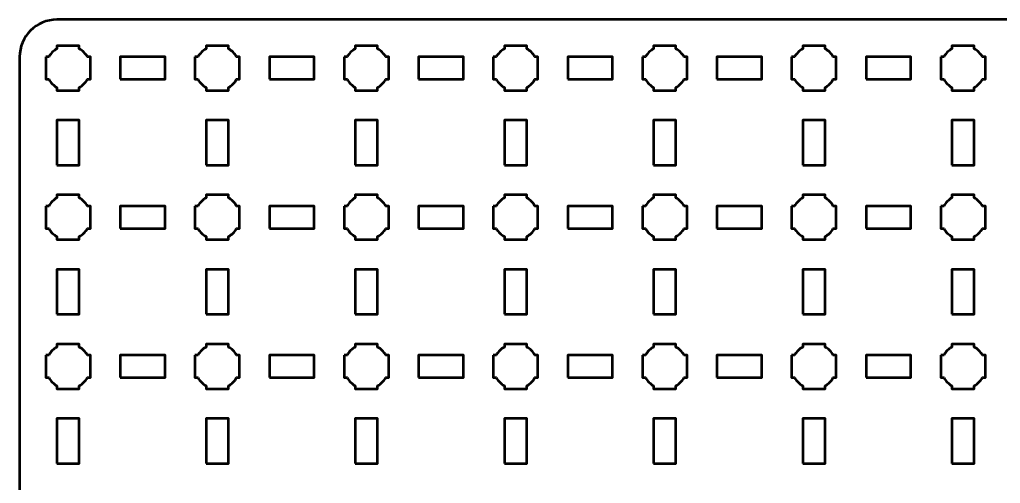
# Model space of a CAD drawing. Header units: centimetres. Extents: x -24.1 to 3.1, y -28.5 to -1.2.
# Drawn here: x -24.15 to -11, y -7.42 to -1.2 of the extents above; entities that cross this region are included whole.
import ezdxf

# ---------------------------------------------------------------- set-up
doc = ezdxf.new("R2010")
doc.units = ezdxf.units.CM
doc.header["$MEASUREMENT"] = 0
doc.layers.add('Layer 1', color=7, linetype='Continuous')

msp = doc.modelspace()

# ---------------------------------------------------------------- linework, layer by layer
at = {"layer": 'Layer 1', "color": 250, "lineweight": 53}
for points in [[(-22.8, -2), (-22.2, -2), (-22.2, -1.7), (-22.8, -1.7), (-22.8, -2)], [(-20.8, -2), (-20.2, -2), (-20.2, -1.7), (-20.8, -1.7), (-20.8, -2)], [(-18.8, -2), (-18.2, -2), (-18.2, -1.7), (-18.8, -1.7), (-18.8, -2)], [(-16.8, -2), (-16.2, -2), (-16.2, -1.7), (-16.8, -1.7), (-16.8, -2)], [(-14.8, -2), (-14.2, -2), (-14.2, -1.7), (-14.8, -1.7), (-14.8, -2)], [(-12.8, -2), (-12.2, -2), (-12.2, -1.7), (-12.8, -1.7), (-12.8, -2)], [(-23.65, -3.15), (-23.35, -3.15), (-23.35, -2.55), (-23.65, -2.55), (-23.65, -3.15)], [(-21.65, -3.15), (-21.35, -3.15), (-21.35, -2.55), (-21.65, -2.55), (-21.65, -3.15)], [(-19.65, -3.15), (-19.35, -3.15), (-19.35, -2.55), (-19.65, -2.55), (-19.65, -3.15)], [(-17.65, -3.15), (-17.35, -3.15), (-17.35, -2.55), (-17.65, -2.55), (-17.65, -3.15)], [(-15.65, -3.15), (-15.35, -3.15), (-15.35, -2.55), (-15.65, -2.55), (-15.65, -3.15)], [(-13.65, -3.15), (-13.35, -3.15), (-13.35, -2.55), (-13.65, -2.55), (-13.65, -3.15)], [(-11.65, -3.15), (-11.35, -3.15), (-11.35, -2.55), (-11.65, -2.55), (-11.65, -3.15)], [(-22.8, -4), (-22.2, -4), (-22.2, -3.7), (-22.8, -3.7), (-22.8, -4)], [(-20.8, -4), (-20.2, -4), (-20.2, -3.7), (-20.8, -3.7), (-20.8, -4)], [(-18.8, -4), (-18.2, -4), (-18.2, -3.7), (-18.8, -3.7), (-18.8, -4)], [(-16.8, -4), (-16.2, -4), (-16.2, -3.7), (-16.8, -3.7), (-16.8, -4)], [(-14.8, -4), (-14.2, -4), (-14.2, -3.7), (-14.8, -3.7), (-14.8, -4)], [(-12.8, -4), (-12.2, -4), (-12.2, -3.7), (-12.8, -3.7), (-12.8, -4)], [(-23.65, -5.15), (-23.35, -5.15), (-23.35, -4.55), (-23.65, -4.55), (-23.65, -5.15)], [(-21.65, -5.15), (-21.35, -5.15), (-21.35, -4.55), (-21.65, -4.55), (-21.65, -5.15)], [(-19.65, -5.15), (-19.35, -5.15), (-19.35, -4.55), (-19.65, -4.55), (-19.65, -5.15)], [(-17.65, -5.15), (-17.35, -5.15), (-17.35, -4.55), (-17.65, -4.55), (-17.65, -5.15)], [(-15.65, -5.15), (-15.35, -5.15), (-15.35, -4.55), (-15.65, -4.55), (-15.65, -5.15)], [(-13.65, -5.15), (-13.35, -5.15), (-13.35, -4.55), (-13.65, -4.55), (-13.65, -5.15)], [(-11.65, -5.15), (-11.35, -5.15), (-11.35, -4.55), (-11.65, -4.55), (-11.65, -5.15)], [(-22.8, -6), (-22.2, -6), (-22.2, -5.7), (-22.8, -5.7), (-22.8, -6)], [(-20.8, -6), (-20.2, -6), (-20.2, -5.7), (-20.8, -5.7), (-20.8, -6)], [(-18.8, -6), (-18.2, -6), (-18.2, -5.7), (-18.8, -5.7), (-18.8, -6)], [(-16.8, -6), (-16.2, -6), (-16.2, -5.7), (-16.8, -5.7), (-16.8, -6)], [(-14.8, -6), (-14.2, -6), (-14.2, -5.7), (-14.8, -5.7), (-14.8, -6)], [(-12.8, -6), (-12.2, -6), (-12.2, -5.7), (-12.8, -5.7), (-12.8, -6)], [(-23.65, -7.15), (-23.35, -7.15), (-23.35, -6.55), (-23.65, -6.55), (-23.65, -7.15)], [(-21.65, -7.15), (-21.35, -7.15), (-21.35, -6.55), (-21.65, -6.55), (-21.65, -7.15)], [(-19.65, -7.15), (-19.35, -7.15), (-19.35, -6.55), (-19.65, -6.55), (-19.65, -7.15)], [(-17.65, -7.15), (-17.35, -7.15), (-17.35, -6.55), (-17.65, -6.55), (-17.65, -7.15)], [(-15.65, -7.15), (-15.35, -7.15), (-15.35, -6.55), (-15.65, -6.55), (-15.65, -7.15)], [(-13.65, -7.15), (-13.35, -7.15), (-13.35, -6.55), (-13.65, -6.55), (-13.65, -7.15)], [(-11.65, -7.15), (-11.35, -7.15), (-11.35, -6.55), (-11.65, -6.55), (-11.65, -7.15)]]:
    msp.add_lwpolyline(points, close=True, dxfattribs=at)
msp.add_open_spline([(-24.15, -28), (-24.15, -28), (-24.15, -1.7), (-24.15, -1.7), (-24.15, -1.7), (-24.15, -1.42391), (-23.92609, -1.2), (-23.65, -1.2), (-23.65, -1.2), (-23.65, -1.2), (2.65, -1.2), (2.65, -1.2), (2.65, -1.2), (2.92609, -1.2), (3.15, -1.42391), (3.15, -1.7), (3.15, -1.7), (3.15, -1.7), (3.15, -28), (3.15, -28), (3.15, -28), (3.15, -28.27609), (2.92609, -28.5), (2.65, -28.5), (2.65, -28.5), (2.65, -28.5), (-23.65, -28.5), (-23.65, -28.5), (-23.65, -28.5), (-23.92609, -28.5), (-24.15, -28.27609), (-24.15, -28)], degree=3, knots=[0, 0, 0, 0, 0.125, 0.125, 0.125, 0.125, 0.25, 0.25, 0.25, 0.25, 0.375, 0.375, 0.375, 0.375, 0.5, 0.5, 0.5, 0.5, 0.625, 0.625, 0.625, 0.625, 0.75, 0.75, 0.75, 0.75, 0.875, 0.875, 0.875, 0.875, 1, 1, 1, 1], dxfattribs=at)
at = {"layer": 'Layer 1', "lineweight": 53}
for points in [[(-23.8, -1.7), (-23.8, -1.7), (-23.75985, -1.7), (-23.75985, -1.7), (-23.75985, -1.7), (-23.7335, -1.65447), (-23.69553, -1.6165), (-23.65, -1.59015), (-23.65, -1.59015), (-23.65, -1.59015), (-23.65, -1.55), (-23.65, -1.55), (-23.65, -1.55), (-23.65, -1.55), (-23.5, -1.55), (-23.5, -1.55), (-23.5, -1.55), (-23.5, -1.55), (-23.35, -1.55), (-23.35, -1.55), (-23.35, -1.55), (-23.35, -1.55), (-23.35, -1.59015), (-23.35, -1.59015), (-23.35, -1.59015), (-23.30447, -1.6165), (-23.2665, -1.65447), (-23.24015, -1.7), (-23.24015, -1.7), (-23.24015, -1.7), (-23.2, -1.7), (-23.2, -1.7), (-23.2, -1.7), (-23.2, -1.7), (-23.2, -1.85), (-23.2, -1.85), (-23.2, -1.85), (-23.2, -1.85), (-23.2, -2), (-23.2, -2), (-23.2, -2), (-23.2, -2), (-23.24015, -2), (-23.24015, -2), (-23.24015, -2), (-23.2665, -2.04553), (-23.30447, -2.0835), (-23.35, -2.10985), (-23.35, -2.10985), (-23.35, -2.10985), (-23.35, -2.15), (-23.35, -2.15), (-23.35, -2.15), (-23.35, -2.15), (-23.5, -2.15), (-23.5, -2.15), (-23.5, -2.15), (-23.5, -2.15), (-23.65, -2.15), (-23.65, -2.15), (-23.65, -2.15), (-23.65, -2.15), (-23.65, -2.10985), (-23.65, -2.10985), (-23.65, -2.10985), (-23.69553, -2.0835), (-23.7335, -2.04553), (-23.75985, -2), (-23.75985, -2), (-23.75985, -2), (-23.8, -2), (-23.8, -2), (-23.8, -2), (-23.8, -2), (-23.8, -1.85), (-23.8, -1.85), (-23.8, -1.85), (-23.8, -1.85), (-23.8, -1.7), (-23.8, -1.7)], [(-21.8, -1.7), (-21.8, -1.7), (-21.75985, -1.7), (-21.75985, -1.7), (-21.75985, -1.7), (-21.7335, -1.65447), (-21.69553, -1.6165), (-21.65, -1.59015), (-21.65, -1.59015), (-21.65, -1.59015), (-21.65, -1.55), (-21.65, -1.55), (-21.65, -1.55), (-21.65, -1.55), (-21.5, -1.55), (-21.5, -1.55), (-21.5, -1.55), (-21.5, -1.55), (-21.35, -1.55), (-21.35, -1.55), (-21.35, -1.55), (-21.35, -1.55), (-21.35, -1.59015), (-21.35, -1.59015), (-21.35, -1.59015), (-21.30447, -1.6165), (-21.2665, -1.65447), (-21.24015, -1.7), (-21.24015, -1.7), (-21.24015, -1.7), (-21.2, -1.7), (-21.2, -1.7), (-21.2, -1.7), (-21.2, -1.7), (-21.2, -1.85), (-21.2, -1.85), (-21.2, -1.85), (-21.2, -1.85), (-21.2, -2), (-21.2, -2), (-21.2, -2), (-21.2, -2), (-21.24015, -2), (-21.24015, -2), (-21.24015, -2), (-21.2665, -2.04553), (-21.30447, -2.0835), (-21.35, -2.10985), (-21.35, -2.10985), (-21.35, -2.10985), (-21.35, -2.15), (-21.35, -2.15), (-21.35, -2.15), (-21.35, -2.15), (-21.5, -2.15), (-21.5, -2.15), (-21.5, -2.15), (-21.5, -2.15), (-21.65, -2.15), (-21.65, -2.15), (-21.65, -2.15), (-21.65, -2.15), (-21.65, -2.10985), (-21.65, -2.10985), (-21.65, -2.10985), (-21.69553, -2.0835), (-21.7335, -2.04553), (-21.75985, -2), (-21.75985, -2), (-21.75985, -2), (-21.8, -2), (-21.8, -2), (-21.8, -2), (-21.8, -2), (-21.8, -1.85), (-21.8, -1.85), (-21.8, -1.85), (-21.8, -1.85), (-21.8, -1.7), (-21.8, -1.7)], [(-19.8, -1.7), (-19.8, -1.7), (-19.75985, -1.7), (-19.75985, -1.7), (-19.75985, -1.7), (-19.7335, -1.65447), (-19.69553, -1.6165), (-19.65, -1.59015), (-19.65, -1.59015), (-19.65, -1.59015), (-19.65, -1.55), (-19.65, -1.55), (-19.65, -1.55), (-19.65, -1.55), (-19.5, -1.55), (-19.5, -1.55), (-19.5, -1.55), (-19.5, -1.55), (-19.35, -1.55), (-19.35, -1.55), (-19.35, -1.55), (-19.35, -1.55), (-19.35, -1.59015), (-19.35, -1.59015), (-19.35, -1.59015), (-19.30447, -1.6165), (-19.2665, -1.65447), (-19.24015, -1.7), (-19.24015, -1.7), (-19.24015, -1.7), (-19.2, -1.7), (-19.2, -1.7), (-19.2, -1.7), (-19.2, -1.7), (-19.2, -1.85), (-19.2, -1.85), (-19.2, -1.85), (-19.2, -1.85), (-19.2, -2), (-19.2, -2), (-19.2, -2), (-19.2, -2), (-19.24015, -2), (-19.24015, -2), (-19.24015, -2), (-19.2665, -2.04553), (-19.30447, -2.0835), (-19.35, -2.10985), (-19.35, -2.10985), (-19.35, -2.10985), (-19.35, -2.15), (-19.35, -2.15), (-19.35, -2.15), (-19.35, -2.15), (-19.5, -2.15), (-19.5, -2.15), (-19.5, -2.15), (-19.5, -2.15), (-19.65, -2.15), (-19.65, -2.15), (-19.65, -2.15), (-19.65, -2.15), (-19.65, -2.10985), (-19.65, -2.10985), (-19.65, -2.10985), (-19.69553, -2.0835), (-19.7335, -2.04553), (-19.75985, -2), (-19.75985, -2), (-19.75985, -2), (-19.8, -2), (-19.8, -2), (-19.8, -2), (-19.8, -2), (-19.8, -1.85), (-19.8, -1.85), (-19.8, -1.85), (-19.8, -1.85), (-19.8, -1.7), (-19.8, -1.7)], [(-17.8, -1.7), (-17.8, -1.7), (-17.75985, -1.7), (-17.75985, -1.7), (-17.75985, -1.7), (-17.7335, -1.65447), (-17.69553, -1.6165), (-17.65, -1.59015), (-17.65, -1.59015), (-17.65, -1.59015), (-17.65, -1.55), (-17.65, -1.55), (-17.65, -1.55), (-17.65, -1.55), (-17.5, -1.55), (-17.5, -1.55), (-17.5, -1.55), (-17.5, -1.55), (-17.35, -1.55), (-17.35, -1.55), (-17.35, -1.55), (-17.35, -1.55), (-17.35, -1.59015), (-17.35, -1.59015), (-17.35, -1.59015), (-17.30447, -1.6165), (-17.2665, -1.65447), (-17.24015, -1.7), (-17.24015, -1.7), (-17.24015, -1.7), (-17.2, -1.7), (-17.2, -1.7), (-17.2, -1.7), (-17.2, -1.7), (-17.2, -1.85), (-17.2, -1.85), (-17.2, -1.85), (-17.2, -1.85), (-17.2, -2), (-17.2, -2), (-17.2, -2), (-17.2, -2), (-17.24015, -2), (-17.24015, -2), (-17.24015, -2), (-17.2665, -2.04553), (-17.30447, -2.0835), (-17.35, -2.10985), (-17.35, -2.10985), (-17.35, -2.10985), (-17.35, -2.15), (-17.35, -2.15), (-17.35, -2.15), (-17.35, -2.15), (-17.5, -2.15), (-17.5, -2.15), (-17.5, -2.15), (-17.5, -2.15), (-17.65, -2.15), (-17.65, -2.15), (-17.65, -2.15), (-17.65, -2.15), (-17.65, -2.10985), (-17.65, -2.10985), (-17.65, -2.10985), (-17.69553, -2.0835), (-17.7335, -2.04553), (-17.75985, -2), (-17.75985, -2), (-17.75985, -2), (-17.8, -2), (-17.8, -2), (-17.8, -2), (-17.8, -2), (-17.8, -1.85), (-17.8, -1.85), (-17.8, -1.85), (-17.8, -1.85), (-17.8, -1.7), (-17.8, -1.7)], [(-15.8, -1.7), (-15.8, -1.7), (-15.75985, -1.7), (-15.75985, -1.7), (-15.75985, -1.7), (-15.7335, -1.65447), (-15.69553, -1.6165), (-15.65, -1.59015), (-15.65, -1.59015), (-15.65, -1.59015), (-15.65, -1.55), (-15.65, -1.55), (-15.65, -1.55), (-15.65, -1.55), (-15.5, -1.55), (-15.5, -1.55), (-15.5, -1.55), (-15.5, -1.55), (-15.35, -1.55), (-15.35, -1.55), (-15.35, -1.55), (-15.35, -1.55), (-15.35, -1.59015), (-15.35, -1.59015), (-15.35, -1.59015), (-15.30447, -1.6165), (-15.2665, -1.65447), (-15.24015, -1.7), (-15.24015, -1.7), (-15.24015, -1.7), (-15.2, -1.7), (-15.2, -1.7), (-15.2, -1.7), (-15.2, -1.7), (-15.2, -1.85), (-15.2, -1.85), (-15.2, -1.85), (-15.2, -1.85), (-15.2, -2), (-15.2, -2), (-15.2, -2), (-15.2, -2), (-15.24015, -2), (-15.24015, -2), (-15.24015, -2), (-15.2665, -2.04553), (-15.30447, -2.0835), (-15.35, -2.10985), (-15.35, -2.10985), (-15.35, -2.10985), (-15.35, -2.15), (-15.35, -2.15), (-15.35, -2.15), (-15.35, -2.15), (-15.5, -2.15), (-15.5, -2.15), (-15.5, -2.15), (-15.5, -2.15), (-15.65, -2.15), (-15.65, -2.15), (-15.65, -2.15), (-15.65, -2.15), (-15.65, -2.10985), (-15.65, -2.10985), (-15.65, -2.10985), (-15.69553, -2.0835), (-15.7335, -2.04553), (-15.75985, -2), (-15.75985, -2), (-15.75985, -2), (-15.8, -2), (-15.8, -2), (-15.8, -2), (-15.8, -2), (-15.8, -1.85), (-15.8, -1.85), (-15.8, -1.85), (-15.8, -1.85), (-15.8, -1.7), (-15.8, -1.7)], [(-13.8, -1.7), (-13.8, -1.7), (-13.75985, -1.7), (-13.75985, -1.7), (-13.75985, -1.7), (-13.7335, -1.65447), (-13.69553, -1.6165), (-13.65, -1.59015), (-13.65, -1.59015), (-13.65, -1.59015), (-13.65, -1.55), (-13.65, -1.55), (-13.65, -1.55), (-13.65, -1.55), (-13.5, -1.55), (-13.5, -1.55), (-13.5, -1.55), (-13.5, -1.55), (-13.35, -1.55), (-13.35, -1.55), (-13.35, -1.55), (-13.35, -1.55), (-13.35, -1.59015), (-13.35, -1.59015), (-13.35, -1.59015), (-13.30447, -1.6165), (-13.2665, -1.65447), (-13.24015, -1.7), (-13.24015, -1.7), (-13.24015, -1.7), (-13.2, -1.7), (-13.2, -1.7), (-13.2, -1.7), (-13.2, -1.7), (-13.2, -1.85), (-13.2, -1.85), (-13.2, -1.85), (-13.2, -1.85), (-13.2, -2), (-13.2, -2), (-13.2, -2), (-13.2, -2), (-13.24015, -2), (-13.24015, -2), (-13.24015, -2), (-13.2665, -2.04553), (-13.30447, -2.0835), (-13.35, -2.10985), (-13.35, -2.10985), (-13.35, -2.10985), (-13.35, -2.15), (-13.35, -2.15), (-13.35, -2.15), (-13.35, -2.15), (-13.5, -2.15), (-13.5, -2.15), (-13.5, -2.15), (-13.5, -2.15), (-13.65, -2.15), (-13.65, -2.15), (-13.65, -2.15), (-13.65, -2.15), (-13.65, -2.10985), (-13.65, -2.10985), (-13.65, -2.10985), (-13.69553, -2.0835), (-13.7335, -2.04553), (-13.75985, -2), (-13.75985, -2), (-13.75985, -2), (-13.8, -2), (-13.8, -2), (-13.8, -2), (-13.8, -2), (-13.8, -1.85), (-13.8, -1.85), (-13.8, -1.85), (-13.8, -1.85), (-13.8, -1.7), (-13.8, -1.7)], [(-11.8, -1.7), (-11.8, -1.7), (-11.75985, -1.7), (-11.75985, -1.7), (-11.75985, -1.7), (-11.7335, -1.65447), (-11.69553, -1.6165), (-11.65, -1.59015), (-11.65, -1.59015), (-11.65, -1.59015), (-11.65, -1.55), (-11.65, -1.55), (-11.65, -1.55), (-11.65, -1.55), (-11.5, -1.55), (-11.5, -1.55), (-11.5, -1.55), (-11.5, -1.55), (-11.35, -1.55), (-11.35, -1.55), (-11.35, -1.55), (-11.35, -1.55), (-11.35, -1.59015), (-11.35, -1.59015), (-11.35, -1.59015), (-11.30447, -1.6165), (-11.2665, -1.65447), (-11.24015, -1.7), (-11.24015, -1.7), (-11.24015, -1.7), (-11.2, -1.7), (-11.2, -1.7), (-11.2, -1.7), (-11.2, -1.7), (-11.2, -1.85), (-11.2, -1.85), (-11.2, -1.85), (-11.2, -1.85), (-11.2, -2), (-11.2, -2), (-11.2, -2), (-11.2, -2), (-11.24015, -2), (-11.24015, -2), (-11.24015, -2), (-11.2665, -2.04553), (-11.30447, -2.0835), (-11.35, -2.10985), (-11.35, -2.10985), (-11.35, -2.10985), (-11.35, -2.15), (-11.35, -2.15), (-11.35, -2.15), (-11.35, -2.15), (-11.5, -2.15), (-11.5, -2.15), (-11.5, -2.15), (-11.5, -2.15), (-11.65, -2.15), (-11.65, -2.15), (-11.65, -2.15), (-11.65, -2.15), (-11.65, -2.10985), (-11.65, -2.10985), (-11.65, -2.10985), (-11.69553, -2.0835), (-11.7335, -2.04553), (-11.75985, -2), (-11.75985, -2), (-11.75985, -2), (-11.8, -2), (-11.8, -2), (-11.8, -2), (-11.8, -2), (-11.8, -1.85), (-11.8, -1.85), (-11.8, -1.85), (-11.8, -1.85), (-11.8, -1.7), (-11.8, -1.7)], [(-23.8, -3.7), (-23.8, -3.7), (-23.75985, -3.7), (-23.75985, -3.7), (-23.75985, -3.7), (-23.7335, -3.65447), (-23.69553, -3.6165), (-23.65, -3.59015), (-23.65, -3.59015), (-23.65, -3.59015), (-23.65, -3.55), (-23.65, -3.55), (-23.65, -3.55), (-23.65, -3.55), (-23.5, -3.55), (-23.5, -3.55), (-23.5, -3.55), (-23.5, -3.55), (-23.35, -3.55), (-23.35, -3.55), (-23.35, -3.55), (-23.35, -3.55), (-23.35, -3.59015), (-23.35, -3.59015), (-23.35, -3.59015), (-23.30447, -3.6165), (-23.2665, -3.65447), (-23.24015, -3.7), (-23.24015, -3.7), (-23.24015, -3.7), (-23.2, -3.7), (-23.2, -3.7), (-23.2, -3.7), (-23.2, -3.7), (-23.2, -3.85), (-23.2, -3.85), (-23.2, -3.85), (-23.2, -3.85), (-23.2, -4), (-23.2, -4), (-23.2, -4), (-23.2, -4), (-23.24015, -4), (-23.24015, -4), (-23.24015, -4), (-23.2665, -4.04553), (-23.30447, -4.0835), (-23.35, -4.10985), (-23.35, -4.10985), (-23.35, -4.10985), (-23.35, -4.15), (-23.35, -4.15), (-23.35, -4.15), (-23.35, -4.15), (-23.5, -4.15), (-23.5, -4.15), (-23.5, -4.15), (-23.5, -4.15), (-23.65, -4.15), (-23.65, -4.15), (-23.65, -4.15), (-23.65, -4.15), (-23.65, -4.10985), (-23.65, -4.10985), (-23.65, -4.10985), (-23.69553, -4.0835), (-23.7335, -4.04553), (-23.75985, -4), (-23.75985, -4), (-23.75985, -4), (-23.8, -4), (-23.8, -4), (-23.8, -4), (-23.8, -4), (-23.8, -3.85), (-23.8, -3.85), (-23.8, -3.85), (-23.8, -3.85), (-23.8, -3.7), (-23.8, -3.7)], [(-21.8, -3.7), (-21.8, -3.7), (-21.75985, -3.7), (-21.75985, -3.7), (-21.75985, -3.7), (-21.7335, -3.65447), (-21.69553, -3.6165), (-21.65, -3.59015), (-21.65, -3.59015), (-21.65, -3.59015), (-21.65, -3.55), (-21.65, -3.55), (-21.65, -3.55), (-21.65, -3.55), (-21.5, -3.55), (-21.5, -3.55), (-21.5, -3.55), (-21.5, -3.55), (-21.35, -3.55), (-21.35, -3.55), (-21.35, -3.55), (-21.35, -3.55), (-21.35, -3.59015), (-21.35, -3.59015), (-21.35, -3.59015), (-21.30447, -3.6165), (-21.2665, -3.65447), (-21.24015, -3.7), (-21.24015, -3.7), (-21.24015, -3.7), (-21.2, -3.7), (-21.2, -3.7), (-21.2, -3.7), (-21.2, -3.7), (-21.2, -3.85), (-21.2, -3.85), (-21.2, -3.85), (-21.2, -3.85), (-21.2, -4), (-21.2, -4), (-21.2, -4), (-21.2, -4), (-21.24015, -4), (-21.24015, -4), (-21.24015, -4), (-21.2665, -4.04553), (-21.30447, -4.0835), (-21.35, -4.10985), (-21.35, -4.10985), (-21.35, -4.10985), (-21.35, -4.15), (-21.35, -4.15), (-21.35, -4.15), (-21.35, -4.15), (-21.5, -4.15), (-21.5, -4.15), (-21.5, -4.15), (-21.5, -4.15), (-21.65, -4.15), (-21.65, -4.15), (-21.65, -4.15), (-21.65, -4.15), (-21.65, -4.10985), (-21.65, -4.10985), (-21.65, -4.10985), (-21.69553, -4.0835), (-21.7335, -4.04553), (-21.75985, -4), (-21.75985, -4), (-21.75985, -4), (-21.8, -4), (-21.8, -4), (-21.8, -4), (-21.8, -4), (-21.8, -3.85), (-21.8, -3.85), (-21.8, -3.85), (-21.8, -3.85), (-21.8, -3.7), (-21.8, -3.7)], [(-19.8, -3.7), (-19.8, -3.7), (-19.75985, -3.7), (-19.75985, -3.7), (-19.75985, -3.7), (-19.7335, -3.65447), (-19.69553, -3.6165), (-19.65, -3.59015), (-19.65, -3.59015), (-19.65, -3.59015), (-19.65, -3.55), (-19.65, -3.55), (-19.65, -3.55), (-19.65, -3.55), (-19.5, -3.55), (-19.5, -3.55), (-19.5, -3.55), (-19.5, -3.55), (-19.35, -3.55), (-19.35, -3.55), (-19.35, -3.55), (-19.35, -3.55), (-19.35, -3.59015), (-19.35, -3.59015), (-19.35, -3.59015), (-19.30447, -3.6165), (-19.2665, -3.65447), (-19.24015, -3.7), (-19.24015, -3.7), (-19.24015, -3.7), (-19.2, -3.7), (-19.2, -3.7), (-19.2, -3.7), (-19.2, -3.7), (-19.2, -3.85), (-19.2, -3.85), (-19.2, -3.85), (-19.2, -3.85), (-19.2, -4), (-19.2, -4), (-19.2, -4), (-19.2, -4), (-19.24015, -4), (-19.24015, -4), (-19.24015, -4), (-19.2665, -4.04553), (-19.30447, -4.0835), (-19.35, -4.10985), (-19.35, -4.10985), (-19.35, -4.10985), (-19.35, -4.15), (-19.35, -4.15), (-19.35, -4.15), (-19.35, -4.15), (-19.5, -4.15), (-19.5, -4.15), (-19.5, -4.15), (-19.5, -4.15), (-19.65, -4.15), (-19.65, -4.15), (-19.65, -4.15), (-19.65, -4.15), (-19.65, -4.10985), (-19.65, -4.10985), (-19.65, -4.10985), (-19.69553, -4.0835), (-19.7335, -4.04553), (-19.75985, -4), (-19.75985, -4), (-19.75985, -4), (-19.8, -4), (-19.8, -4), (-19.8, -4), (-19.8, -4), (-19.8, -3.85), (-19.8, -3.85), (-19.8, -3.85), (-19.8, -3.85), (-19.8, -3.7), (-19.8, -3.7)], [(-17.8, -3.7), (-17.8, -3.7), (-17.75985, -3.7), (-17.75985, -3.7), (-17.75985, -3.7), (-17.7335, -3.65447), (-17.69553, -3.6165), (-17.65, -3.59015), (-17.65, -3.59015), (-17.65, -3.59015), (-17.65, -3.55), (-17.65, -3.55), (-17.65, -3.55), (-17.65, -3.55), (-17.5, -3.55), (-17.5, -3.55), (-17.5, -3.55), (-17.5, -3.55), (-17.35, -3.55), (-17.35, -3.55), (-17.35, -3.55), (-17.35, -3.55), (-17.35, -3.59015), (-17.35, -3.59015), (-17.35, -3.59015), (-17.30447, -3.6165), (-17.2665, -3.65447), (-17.24015, -3.7), (-17.24015, -3.7), (-17.24015, -3.7), (-17.2, -3.7), (-17.2, -3.7), (-17.2, -3.7), (-17.2, -3.7), (-17.2, -3.85), (-17.2, -3.85), (-17.2, -3.85), (-17.2, -3.85), (-17.2, -4), (-17.2, -4), (-17.2, -4), (-17.2, -4), (-17.24015, -4), (-17.24015, -4), (-17.24015, -4), (-17.2665, -4.04553), (-17.30447, -4.0835), (-17.35, -4.10985), (-17.35, -4.10985), (-17.35, -4.10985), (-17.35, -4.15), (-17.35, -4.15), (-17.35, -4.15), (-17.35, -4.15), (-17.5, -4.15), (-17.5, -4.15), (-17.5, -4.15), (-17.5, -4.15), (-17.65, -4.15), (-17.65, -4.15), (-17.65, -4.15), (-17.65, -4.15), (-17.65, -4.10985), (-17.65, -4.10985), (-17.65, -4.10985), (-17.69553, -4.0835), (-17.7335, -4.04553), (-17.75985, -4), (-17.75985, -4), (-17.75985, -4), (-17.8, -4), (-17.8, -4), (-17.8, -4), (-17.8, -4), (-17.8, -3.85), (-17.8, -3.85), (-17.8, -3.85), (-17.8, -3.85), (-17.8, -3.7), (-17.8, -3.7)], [(-15.8, -3.7), (-15.8, -3.7), (-15.75985, -3.7), (-15.75985, -3.7), (-15.75985, -3.7), (-15.7335, -3.65447), (-15.69553, -3.6165), (-15.65, -3.59015), (-15.65, -3.59015), (-15.65, -3.59015), (-15.65, -3.55), (-15.65, -3.55), (-15.65, -3.55), (-15.65, -3.55), (-15.5, -3.55), (-15.5, -3.55), (-15.5, -3.55), (-15.5, -3.55), (-15.35, -3.55), (-15.35, -3.55), (-15.35, -3.55), (-15.35, -3.55), (-15.35, -3.59015), (-15.35, -3.59015), (-15.35, -3.59015), (-15.30447, -3.6165), (-15.2665, -3.65447), (-15.24015, -3.7), (-15.24015, -3.7), (-15.24015, -3.7), (-15.2, -3.7), (-15.2, -3.7), (-15.2, -3.7), (-15.2, -3.7), (-15.2, -3.85), (-15.2, -3.85), (-15.2, -3.85), (-15.2, -3.85), (-15.2, -4), (-15.2, -4), (-15.2, -4), (-15.2, -4), (-15.24015, -4), (-15.24015, -4), (-15.24015, -4), (-15.2665, -4.04553), (-15.30447, -4.0835), (-15.35, -4.10985), (-15.35, -4.10985), (-15.35, -4.10985), (-15.35, -4.15), (-15.35, -4.15), (-15.35, -4.15), (-15.35, -4.15), (-15.5, -4.15), (-15.5, -4.15), (-15.5, -4.15), (-15.5, -4.15), (-15.65, -4.15), (-15.65, -4.15), (-15.65, -4.15), (-15.65, -4.15), (-15.65, -4.10985), (-15.65, -4.10985), (-15.65, -4.10985), (-15.69553, -4.0835), (-15.7335, -4.04553), (-15.75985, -4), (-15.75985, -4), (-15.75985, -4), (-15.8, -4), (-15.8, -4), (-15.8, -4), (-15.8, -4), (-15.8, -3.85), (-15.8, -3.85), (-15.8, -3.85), (-15.8, -3.85), (-15.8, -3.7), (-15.8, -3.7)], [(-13.8, -3.7), (-13.8, -3.7), (-13.75985, -3.7), (-13.75985, -3.7), (-13.75985, -3.7), (-13.7335, -3.65447), (-13.69553, -3.6165), (-13.65, -3.59015), (-13.65, -3.59015), (-13.65, -3.59015), (-13.65, -3.55), (-13.65, -3.55), (-13.65, -3.55), (-13.65, -3.55), (-13.5, -3.55), (-13.5, -3.55), (-13.5, -3.55), (-13.5, -3.55), (-13.35, -3.55), (-13.35, -3.55), (-13.35, -3.55), (-13.35, -3.55), (-13.35, -3.59015), (-13.35, -3.59015), (-13.35, -3.59015), (-13.30447, -3.6165), (-13.2665, -3.65447), (-13.24015, -3.7), (-13.24015, -3.7), (-13.24015, -3.7), (-13.2, -3.7), (-13.2, -3.7), (-13.2, -3.7), (-13.2, -3.7), (-13.2, -3.85), (-13.2, -3.85), (-13.2, -3.85), (-13.2, -3.85), (-13.2, -4), (-13.2, -4), (-13.2, -4), (-13.2, -4), (-13.24015, -4), (-13.24015, -4), (-13.24015, -4), (-13.2665, -4.04553), (-13.30447, -4.0835), (-13.35, -4.10985), (-13.35, -4.10985), (-13.35, -4.10985), (-13.35, -4.15), (-13.35, -4.15), (-13.35, -4.15), (-13.35, -4.15), (-13.5, -4.15), (-13.5, -4.15), (-13.5, -4.15), (-13.5, -4.15), (-13.65, -4.15), (-13.65, -4.15), (-13.65, -4.15), (-13.65, -4.15), (-13.65, -4.10985), (-13.65, -4.10985), (-13.65, -4.10985), (-13.69553, -4.0835), (-13.7335, -4.04553), (-13.75985, -4), (-13.75985, -4), (-13.75985, -4), (-13.8, -4), (-13.8, -4), (-13.8, -4), (-13.8, -4), (-13.8, -3.85), (-13.8, -3.85), (-13.8, -3.85), (-13.8, -3.85), (-13.8, -3.7), (-13.8, -3.7)], [(-11.8, -3.7), (-11.8, -3.7), (-11.75985, -3.7), (-11.75985, -3.7), (-11.75985, -3.7), (-11.7335, -3.65447), (-11.69553, -3.6165), (-11.65, -3.59015), (-11.65, -3.59015), (-11.65, -3.59015), (-11.65, -3.55), (-11.65, -3.55), (-11.65, -3.55), (-11.65, -3.55), (-11.5, -3.55), (-11.5, -3.55), (-11.5, -3.55), (-11.5, -3.55), (-11.35, -3.55), (-11.35, -3.55), (-11.35, -3.55), (-11.35, -3.55), (-11.35, -3.59015), (-11.35, -3.59015), (-11.35, -3.59015), (-11.30447, -3.6165), (-11.2665, -3.65447), (-11.24015, -3.7), (-11.24015, -3.7), (-11.24015, -3.7), (-11.2, -3.7), (-11.2, -3.7), (-11.2, -3.7), (-11.2, -3.7), (-11.2, -3.85), (-11.2, -3.85), (-11.2, -3.85), (-11.2, -3.85), (-11.2, -4), (-11.2, -4), (-11.2, -4), (-11.2, -4), (-11.24015, -4), (-11.24015, -4), (-11.24015, -4), (-11.2665, -4.04553), (-11.30447, -4.0835), (-11.35, -4.10985), (-11.35, -4.10985), (-11.35, -4.10985), (-11.35, -4.15), (-11.35, -4.15), (-11.35, -4.15), (-11.35, -4.15), (-11.5, -4.15), (-11.5, -4.15), (-11.5, -4.15), (-11.5, -4.15), (-11.65, -4.15), (-11.65, -4.15), (-11.65, -4.15), (-11.65, -4.15), (-11.65, -4.10985), (-11.65, -4.10985), (-11.65, -4.10985), (-11.69553, -4.0835), (-11.7335, -4.04553), (-11.75985, -4), (-11.75985, -4), (-11.75985, -4), (-11.8, -4), (-11.8, -4), (-11.8, -4), (-11.8, -4), (-11.8, -3.85), (-11.8, -3.85), (-11.8, -3.85), (-11.8, -3.85), (-11.8, -3.7), (-11.8, -3.7)], [(-23.8, -5.7), (-23.8, -5.7), (-23.75985, -5.7), (-23.75985, -5.7), (-23.75985, -5.7), (-23.7335, -5.65447), (-23.69553, -5.6165), (-23.65, -5.59015), (-23.65, -5.59015), (-23.65, -5.59015), (-23.65, -5.55), (-23.65, -5.55), (-23.65, -5.55), (-23.65, -5.55), (-23.5, -5.55), (-23.5, -5.55), (-23.5, -5.55), (-23.5, -5.55), (-23.35, -5.55), (-23.35, -5.55), (-23.35, -5.55), (-23.35, -5.55), (-23.35, -5.59015), (-23.35, -5.59015), (-23.35, -5.59015), (-23.30447, -5.6165), (-23.2665, -5.65447), (-23.24015, -5.7), (-23.24015, -5.7), (-23.24015, -5.7), (-23.2, -5.7), (-23.2, -5.7), (-23.2, -5.7), (-23.2, -5.7), (-23.2, -5.85), (-23.2, -5.85), (-23.2, -5.85), (-23.2, -5.85), (-23.2, -6), (-23.2, -6), (-23.2, -6), (-23.2, -6), (-23.24015, -6), (-23.24015, -6), (-23.24015, -6), (-23.2665, -6.04553), (-23.30447, -6.0835), (-23.35, -6.10985), (-23.35, -6.10985), (-23.35, -6.10985), (-23.35, -6.15), (-23.35, -6.15), (-23.35, -6.15), (-23.35, -6.15), (-23.5, -6.15), (-23.5, -6.15), (-23.5, -6.15), (-23.5, -6.15), (-23.65, -6.15), (-23.65, -6.15), (-23.65, -6.15), (-23.65, -6.15), (-23.65, -6.10985), (-23.65, -6.10985), (-23.65, -6.10985), (-23.69553, -6.0835), (-23.7335, -6.04553), (-23.75985, -6), (-23.75985, -6), (-23.75985, -6), (-23.8, -6), (-23.8, -6), (-23.8, -6), (-23.8, -6), (-23.8, -5.85), (-23.8, -5.85), (-23.8, -5.85), (-23.8, -5.85), (-23.8, -5.7), (-23.8, -5.7)], [(-21.8, -5.7), (-21.8, -5.7), (-21.75985, -5.7), (-21.75985, -5.7), (-21.75985, -5.7), (-21.7335, -5.65447), (-21.69553, -5.6165), (-21.65, -5.59015), (-21.65, -5.59015), (-21.65, -5.59015), (-21.65, -5.55), (-21.65, -5.55), (-21.65, -5.55), (-21.65, -5.55), (-21.5, -5.55), (-21.5, -5.55), (-21.5, -5.55), (-21.5, -5.55), (-21.35, -5.55), (-21.35, -5.55), (-21.35, -5.55), (-21.35, -5.55), (-21.35, -5.59015), (-21.35, -5.59015), (-21.35, -5.59015), (-21.30447, -5.6165), (-21.2665, -5.65447), (-21.24015, -5.7), (-21.24015, -5.7), (-21.24015, -5.7), (-21.2, -5.7), (-21.2, -5.7), (-21.2, -5.7), (-21.2, -5.7), (-21.2, -5.85), (-21.2, -5.85), (-21.2, -5.85), (-21.2, -5.85), (-21.2, -6), (-21.2, -6), (-21.2, -6), (-21.2, -6), (-21.24015, -6), (-21.24015, -6), (-21.24015, -6), (-21.2665, -6.04553), (-21.30447, -6.0835), (-21.35, -6.10985), (-21.35, -6.10985), (-21.35, -6.10985), (-21.35, -6.15), (-21.35, -6.15), (-21.35, -6.15), (-21.35, -6.15), (-21.5, -6.15), (-21.5, -6.15), (-21.5, -6.15), (-21.5, -6.15), (-21.65, -6.15), (-21.65, -6.15), (-21.65, -6.15), (-21.65, -6.15), (-21.65, -6.10985), (-21.65, -6.10985), (-21.65, -6.10985), (-21.69553, -6.0835), (-21.7335, -6.04553), (-21.75985, -6), (-21.75985, -6), (-21.75985, -6), (-21.8, -6), (-21.8, -6), (-21.8, -6), (-21.8, -6), (-21.8, -5.85), (-21.8, -5.85), (-21.8, -5.85), (-21.8, -5.85), (-21.8, -5.7), (-21.8, -5.7)], [(-19.8, -5.7), (-19.8, -5.7), (-19.75985, -5.7), (-19.75985, -5.7), (-19.75985, -5.7), (-19.7335, -5.65447), (-19.69553, -5.6165), (-19.65, -5.59015), (-19.65, -5.59015), (-19.65, -5.59015), (-19.65, -5.55), (-19.65, -5.55), (-19.65, -5.55), (-19.65, -5.55), (-19.5, -5.55), (-19.5, -5.55), (-19.5, -5.55), (-19.5, -5.55), (-19.35, -5.55), (-19.35, -5.55), (-19.35, -5.55), (-19.35, -5.55), (-19.35, -5.59015), (-19.35, -5.59015), (-19.35, -5.59015), (-19.30447, -5.6165), (-19.2665, -5.65447), (-19.24015, -5.7), (-19.24015, -5.7), (-19.24015, -5.7), (-19.2, -5.7), (-19.2, -5.7), (-19.2, -5.7), (-19.2, -5.7), (-19.2, -5.85), (-19.2, -5.85), (-19.2, -5.85), (-19.2, -5.85), (-19.2, -6), (-19.2, -6), (-19.2, -6), (-19.2, -6), (-19.24015, -6), (-19.24015, -6), (-19.24015, -6), (-19.2665, -6.04553), (-19.30447, -6.0835), (-19.35, -6.10985), (-19.35, -6.10985), (-19.35, -6.10985), (-19.35, -6.15), (-19.35, -6.15), (-19.35, -6.15), (-19.35, -6.15), (-19.5, -6.15), (-19.5, -6.15), (-19.5, -6.15), (-19.5, -6.15), (-19.65, -6.15), (-19.65, -6.15), (-19.65, -6.15), (-19.65, -6.15), (-19.65, -6.10985), (-19.65, -6.10985), (-19.65, -6.10985), (-19.69553, -6.0835), (-19.7335, -6.04553), (-19.75985, -6), (-19.75985, -6), (-19.75985, -6), (-19.8, -6), (-19.8, -6), (-19.8, -6), (-19.8, -6), (-19.8, -5.85), (-19.8, -5.85), (-19.8, -5.85), (-19.8, -5.85), (-19.8, -5.7), (-19.8, -5.7)], [(-17.8, -5.7), (-17.8, -5.7), (-17.75985, -5.7), (-17.75985, -5.7), (-17.75985, -5.7), (-17.7335, -5.65447), (-17.69553, -5.6165), (-17.65, -5.59015), (-17.65, -5.59015), (-17.65, -5.59015), (-17.65, -5.55), (-17.65, -5.55), (-17.65, -5.55), (-17.65, -5.55), (-17.5, -5.55), (-17.5, -5.55), (-17.5, -5.55), (-17.5, -5.55), (-17.35, -5.55), (-17.35, -5.55), (-17.35, -5.55), (-17.35, -5.55), (-17.35, -5.59015), (-17.35, -5.59015), (-17.35, -5.59015), (-17.30447, -5.6165), (-17.2665, -5.65447), (-17.24015, -5.7), (-17.24015, -5.7), (-17.24015, -5.7), (-17.2, -5.7), (-17.2, -5.7), (-17.2, -5.7), (-17.2, -5.7), (-17.2, -5.85), (-17.2, -5.85), (-17.2, -5.85), (-17.2, -5.85), (-17.2, -6), (-17.2, -6), (-17.2, -6), (-17.2, -6), (-17.24015, -6), (-17.24015, -6), (-17.24015, -6), (-17.2665, -6.04553), (-17.30447, -6.0835), (-17.35, -6.10985), (-17.35, -6.10985), (-17.35, -6.10985), (-17.35, -6.15), (-17.35, -6.15), (-17.35, -6.15), (-17.35, -6.15), (-17.5, -6.15), (-17.5, -6.15), (-17.5, -6.15), (-17.5, -6.15), (-17.65, -6.15), (-17.65, -6.15), (-17.65, -6.15), (-17.65, -6.15), (-17.65, -6.10985), (-17.65, -6.10985), (-17.65, -6.10985), (-17.69553, -6.0835), (-17.7335, -6.04553), (-17.75985, -6), (-17.75985, -6), (-17.75985, -6), (-17.8, -6), (-17.8, -6), (-17.8, -6), (-17.8, -6), (-17.8, -5.85), (-17.8, -5.85), (-17.8, -5.85), (-17.8, -5.85), (-17.8, -5.7), (-17.8, -5.7)], [(-15.8, -5.7), (-15.8, -5.7), (-15.75985, -5.7), (-15.75985, -5.7), (-15.75985, -5.7), (-15.7335, -5.65447), (-15.69553, -5.6165), (-15.65, -5.59015), (-15.65, -5.59015), (-15.65, -5.59015), (-15.65, -5.55), (-15.65, -5.55), (-15.65, -5.55), (-15.65, -5.55), (-15.5, -5.55), (-15.5, -5.55), (-15.5, -5.55), (-15.5, -5.55), (-15.35, -5.55), (-15.35, -5.55), (-15.35, -5.55), (-15.35, -5.55), (-15.35, -5.59015), (-15.35, -5.59015), (-15.35, -5.59015), (-15.30447, -5.6165), (-15.2665, -5.65447), (-15.24015, -5.7), (-15.24015, -5.7), (-15.24015, -5.7), (-15.2, -5.7), (-15.2, -5.7), (-15.2, -5.7), (-15.2, -5.7), (-15.2, -5.85), (-15.2, -5.85), (-15.2, -5.85), (-15.2, -5.85), (-15.2, -6), (-15.2, -6), (-15.2, -6), (-15.2, -6), (-15.24015, -6), (-15.24015, -6), (-15.24015, -6), (-15.2665, -6.04553), (-15.30447, -6.0835), (-15.35, -6.10985), (-15.35, -6.10985), (-15.35, -6.10985), (-15.35, -6.15), (-15.35, -6.15), (-15.35, -6.15), (-15.35, -6.15), (-15.5, -6.15), (-15.5, -6.15), (-15.5, -6.15), (-15.5, -6.15), (-15.65, -6.15), (-15.65, -6.15), (-15.65, -6.15), (-15.65, -6.15), (-15.65, -6.10985), (-15.65, -6.10985), (-15.65, -6.10985), (-15.69553, -6.0835), (-15.7335, -6.04553), (-15.75985, -6), (-15.75985, -6), (-15.75985, -6), (-15.8, -6), (-15.8, -6), (-15.8, -6), (-15.8, -6), (-15.8, -5.85), (-15.8, -5.85), (-15.8, -5.85), (-15.8, -5.85), (-15.8, -5.7), (-15.8, -5.7)], [(-13.8, -5.7), (-13.8, -5.7), (-13.75985, -5.7), (-13.75985, -5.7), (-13.75985, -5.7), (-13.7335, -5.65447), (-13.69553, -5.6165), (-13.65, -5.59015), (-13.65, -5.59015), (-13.65, -5.59015), (-13.65, -5.55), (-13.65, -5.55), (-13.65, -5.55), (-13.65, -5.55), (-13.5, -5.55), (-13.5, -5.55), (-13.5, -5.55), (-13.5, -5.55), (-13.35, -5.55), (-13.35, -5.55), (-13.35, -5.55), (-13.35, -5.55), (-13.35, -5.59015), (-13.35, -5.59015), (-13.35, -5.59015), (-13.30447, -5.6165), (-13.2665, -5.65447), (-13.24015, -5.7), (-13.24015, -5.7), (-13.24015, -5.7), (-13.2, -5.7), (-13.2, -5.7), (-13.2, -5.7), (-13.2, -5.7), (-13.2, -5.85), (-13.2, -5.85), (-13.2, -5.85), (-13.2, -5.85), (-13.2, -6), (-13.2, -6), (-13.2, -6), (-13.2, -6), (-13.24015, -6), (-13.24015, -6), (-13.24015, -6), (-13.2665, -6.04553), (-13.30447, -6.0835), (-13.35, -6.10985), (-13.35, -6.10985), (-13.35, -6.10985), (-13.35, -6.15), (-13.35, -6.15), (-13.35, -6.15), (-13.35, -6.15), (-13.5, -6.15), (-13.5, -6.15), (-13.5, -6.15), (-13.5, -6.15), (-13.65, -6.15), (-13.65, -6.15), (-13.65, -6.15), (-13.65, -6.15), (-13.65, -6.10985), (-13.65, -6.10985), (-13.65, -6.10985), (-13.69553, -6.0835), (-13.7335, -6.04553), (-13.75985, -6), (-13.75985, -6), (-13.75985, -6), (-13.8, -6), (-13.8, -6), (-13.8, -6), (-13.8, -6), (-13.8, -5.85), (-13.8, -5.85), (-13.8, -5.85), (-13.8, -5.85), (-13.8, -5.7), (-13.8, -5.7)], [(-11.8, -5.7), (-11.8, -5.7), (-11.75985, -5.7), (-11.75985, -5.7), (-11.75985, -5.7), (-11.7335, -5.65447), (-11.69553, -5.6165), (-11.65, -5.59015), (-11.65, -5.59015), (-11.65, -5.59015), (-11.65, -5.55), (-11.65, -5.55), (-11.65, -5.55), (-11.65, -5.55), (-11.5, -5.55), (-11.5, -5.55), (-11.5, -5.55), (-11.5, -5.55), (-11.35, -5.55), (-11.35, -5.55), (-11.35, -5.55), (-11.35, -5.55), (-11.35, -5.59015), (-11.35, -5.59015), (-11.35, -5.59015), (-11.30447, -5.6165), (-11.2665, -5.65447), (-11.24015, -5.7), (-11.24015, -5.7), (-11.24015, -5.7), (-11.2, -5.7), (-11.2, -5.7), (-11.2, -5.7), (-11.2, -5.7), (-11.2, -5.85), (-11.2, -5.85), (-11.2, -5.85), (-11.2, -5.85), (-11.2, -6), (-11.2, -6), (-11.2, -6), (-11.2, -6), (-11.24015, -6), (-11.24015, -6), (-11.24015, -6), (-11.2665, -6.04553), (-11.30447, -6.0835), (-11.35, -6.10985), (-11.35, -6.10985), (-11.35, -6.10985), (-11.35, -6.15), (-11.35, -6.15), (-11.35, -6.15), (-11.35, -6.15), (-11.5, -6.15), (-11.5, -6.15), (-11.5, -6.15), (-11.5, -6.15), (-11.65, -6.15), (-11.65, -6.15), (-11.65, -6.15), (-11.65, -6.15), (-11.65, -6.10985), (-11.65, -6.10985), (-11.65, -6.10985), (-11.69553, -6.0835), (-11.7335, -6.04553), (-11.75985, -6), (-11.75985, -6), (-11.75985, -6), (-11.8, -6), (-11.8, -6), (-11.8, -6), (-11.8, -6), (-11.8, -5.85), (-11.8, -5.85), (-11.8, -5.85), (-11.8, -5.85), (-11.8, -5.7), (-11.8, -5.7)]]:
    msp.add_open_spline(points, degree=3, knots=[0, 0, 0, 0, 0.05, 0.05, 0.05, 0.05, 0.1, 0.1, 0.1, 0.1, 0.15, 0.15, 0.15, 0.15, 0.2, 0.2, 0.2, 0.2, 0.25, 0.25, 0.25, 0.25, 0.3, 0.3, 0.3, 0.3, 0.35, 0.35, 0.35, 0.35, 0.4, 0.4, 0.4, 0.4, 0.45, 0.45, 0.45, 0.45, 0.5, 0.5, 0.5, 0.5, 0.55, 0.55, 0.55, 0.55, 0.6, 0.6, 0.6, 0.6, 0.65, 0.65, 0.65, 0.65, 0.7, 0.7, 0.7, 0.7, 0.75, 0.75, 0.75, 0.75, 0.8, 0.8, 0.8, 0.8, 0.85, 0.85, 0.85, 0.85, 0.9, 0.9, 0.9, 0.9, 0.95, 0.95, 0.95, 0.95, 1, 1, 1, 1], dxfattribs=at)

doc.saveas('drawing.dxf')
